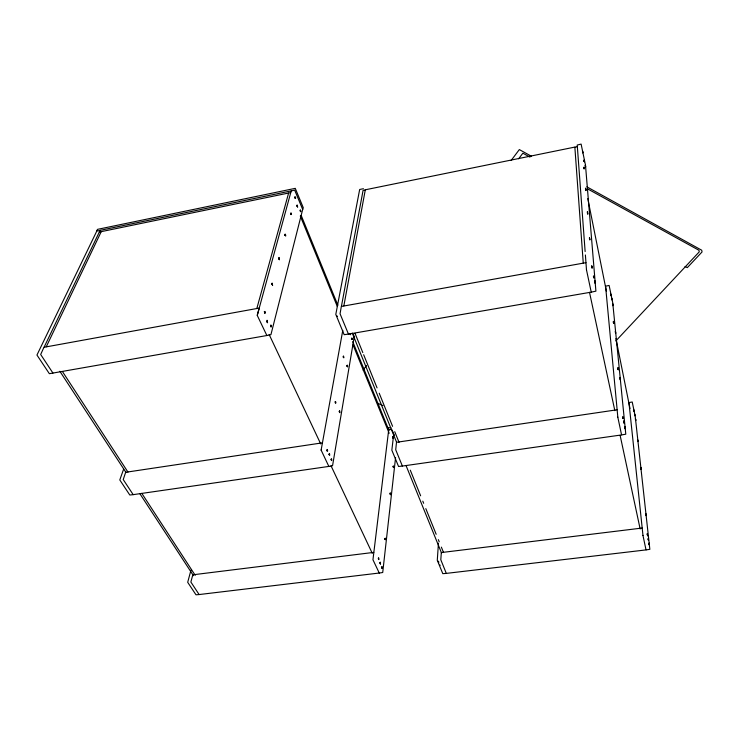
<?xml version="1.0" encoding="UTF-8"?>
<svg xmlns="http://www.w3.org/2000/svg" width="739" height="739" viewBox="0 0 739 739"><rect width="100%" height="100%" fill="white"/><g stroke="black" fill="none" stroke-linecap="round" stroke-linejoin="round"><path stroke-width="1.11" d="M613.739 323.497L613.388 321.317L613.416 322.232M613.435 322.075L613.555 322.934L613.398 322.112M612.613 304.135L612.954 305.641M612.973 305.632L612.862 304.69M610.83 295.129L610.774 294.75M278.815 258.41L279.213 259.177L278.972 257.421L279.407 259.814L278.705 258.447M266.918 321.345L267.241 322.158L267.093 320.264L267.555 322.786L266.788 321.419M648.537 540.505L648.205 538.315L648.445 539.581M647.613 535.738L647.281 533.549L647.355 534.842M390.164 493.597L390.368 494.271L390.247 492.821L390.515 494.77L390.201 493.957M381.814 567.358C382.303 564.735 382.433 571.071 381.74 567.136M380.114 562.85L380.326 563.663L380.28 562.111L380.493 564.19L380.031 562.739M593.445 276.432L593.565 277.282M438.449 543.119L437.285 560.301L442.8 573.658L446.144 573.409M646.135 514.917L645.877 514.233L645.988 515.028M351.792 338.49L351.94 339.164M347.145 365.787L347.219 366.285M339.386 411.429L339.46 411.946M395.587 457.478L382.719 572.503L379.412 573.03M393.702 434.144L391.846 450.19L398.561 466.475L402.21 466.087M438.578 561.27L438.596 561.936M585.473 166.802C584.798 162.257 586.221 169.231 585.38 166.395M583.976 168.658C583.274 164.058 584.761 172.141 583.828 167.476M584.207 161.499L584.115 160.631M381.823 567.247L381.887 567.857M321.123 450.116L342.785 330.342M385.056 538.676L385.259 539.47L385.065 539.036M343.847 305.909L365.306 189.794L574.85 147.079L583.247 263.01M378.433 558.388L378.488 558.998M341.418 306.343L363.089 190.357L365.232 189.923M585.953 262.668L341.335 306.454L340.06 313.779L348.457 334.102L591.228 292.145L586.452 269.689M190.985 570.111L187.697 582.304L195.983 594.793L198.976 594.572M259.223 308.135L257.237 315.387L266.871 335.524L49.365 373.694L36.95 355.043L96.818 231.03L100.107 230.513M257.274 315.248L291.203 190.958L294.639 190.08L302.676 209.442L270.936 334.638L267.065 335.488M256.849 308.431L288.626 193.027L290.713 192.593M322.444 442.837L125.667 472.286L123.228 479.565L133.186 494.65L328.846 466.42L321.068 449.986M123.653 469.08L119.792 479.944L129.796 495.019L133.149 494.659M642.182 528.043L441.322 552.56L440.804 559.765L446.31 573.39L646.025 549.908L642.948 535.378M96.698 231.002L97.483 229.367L295.267 188.353L303.276 207.705L302.796 209.349M46.261 346.785L101.234 231.649L288.626 193.027M99.34 231.991L100.135 230.337L291.175 190.893M259.103 308.108L43.952 347.293L40.673 354.489L52.931 373.066M44.164 347.062L99.312 232.037L101.178 231.76M511.185 160.409L519.332 149.574L531.424 156.252M363.108 370.147L366.516 365.509M518.612 158.802L522.87 153.204L529.918 157.084M574.988 147.163L577.335 146.682M438.79 562.739L438.319 561.344M615.818 340.965L699.251 251.87L698.928 250.262L587.256 188.694M373.786 552.384L192.805 574.813L190.874 582.046L199.124 594.553L379.319 573.021M348.263 334.139L344.162 334.675L335.802 314.408L359.671 189.48L363.422 188.713M591.449 292.108L595.902 291.157L585.491 165.148L581.113 144.087L577.224 145.056L585.131 251.546M387.458 428.084L390.866 427.567M617.111 409.776L396.492 442.301L395.716 449.765L402.385 466.06L621.573 434.929L617.795 417.092M329.021 466.401L332.55 465.755L354.24 336.614L353.381 334.49M621.776 434.901L625.785 434.19L612.714 302.657L609.121 285.43L605.583 286.187L617.832 417.23M646.209 549.89L649.849 549.317L635.217 416.343L632.224 401.988L628.963 402.589L642.976 535.489M377.647 403.226L382.904 405.591M685.044 266.567L687.325 267.62L702.05 251.953L701.708 250.216L586.84 186.828M391.827 429.313L388.705 429.784L372.955 559.756L379.255 573.048M59.868 371.283L126.046 472.535M139.902 493.744L193.47 575.709M62.603 371.8L127.976 472.119M141.805 493.347L195.235 575.339M343.432 357.26L343.423 356.429L343.376 357.38M285.208 235.436L285.217 234.549L285.115 235.501M297.207 206.384L297.207 205.553L297.623 207.188L297.133 204.943L297.115 206.43M269.135 334.481L320.708 443.917M331.026 465.801L372.28 553.345M633.785 410.173L633.85 410.912M617.924 368.253C617.85 365.74 618.414 371.375 617.961 368.281M301.216 215.483L337.871 305.272M352.715 341.612L388.936 430.329M300.302 216.019L337.326 306.537M353.011 344.873L389.176 433.266M392.252 430.347L394.33 435.483M352.263 333.049L396.483 441.996M406.016 465.496L441.571 553.086M355.034 333.354L362.803 352.586M363.662 354.729L377.047 387.864M379.209 393.203L392.585 426.338M394.746 431.687L399.06 442.375M410.284 470.161L420.639 495.814M422.8 501.153L423.659 503.296M425.821 508.635L436.176 534.288M438.338 539.636L439.206 541.77M441.359 547.119L443.52 552.458M272.063 284.552L272.128 283.73L272.589 285.522L272.146 283.074L271.915 284.478M335.395 402.746L335.321 402.349M285.162 235.307C286.538 238.374 285.005 231.39 285.032 235.196M612.622 304.099C612.945 306.685 612.613 301.965 612.649 304.422M300.311 210.984L300.256 210.707M337.363 316.56L337.178 315.959M350.092 333.963L350.304 333.658M351.856 338.97C353.03 341.316 351.459 335.414 351.847 339.192M392.658 437.599L392.695 436.943L392.612 437.617M649.322 543.978L649.138 543.008L649.211 544.412M648.519 540.495L648.279 539.609M647.604 535.738L647.309 534.574M331.266 459.787L331.229 459.51M329.206 454.568L329.169 454.291M326.952 450.55L326.915 450.263M594.96 282.538L594.978 282.224M339.423 411.817C340.448 414.838 339.543 408.482 339.386 411.549M378.46 558.887C379.403 561.64 378.516 555.285 378.377 558.813M300.283 210.846C301.53 214.125 300.228 207.326 300.2 210.874M295.083 197.729L295.36 198.237L295.055 197.59M635.577 420.011L635.448 418.634L635.466 419.493M347.182 366.156C348.198 369.066 347.228 362.886 347.164 366.027M343.358 357.029C344.457 359.921 343.321 353.787 343.339 356.9M589.593 239.205L589.463 238.438M350.055 333.834L350.48 334.73L350.526 333.548M613.712 323.433L613.462 322.509M393.259 466.854C394.109 469.385 393.305 463.806 393.194 466.743M392.631 437.497C393.444 440.028 392.705 434.68 392.603 437.266M611.689 299.443C611.495 297.771 612.012 301.179 611.846 299.332M440.074 565.474L439.964 564.966M591.865 267.472C591.172 261.976 592.89 271.407 591.828 267.324M587.514 213.331L587.385 211.687L587.653 212.86M637.785 440.398L637.822 440.869M589.51 292.311L614.839 410.653M620.141 435.447L640.159 528.995M634.709 415.383L634.644 414.939M584.216 161.25C583.524 157.25 584.992 163.993 584.115 161.093M587.773 198.606L606.386 291.166M615.92 338.582L629.988 408.565M589.565 239.057C590.406 242.484 589.26 235.196 589.482 238.577M624.926 427.983C625.748 431.308 624.437 423.465 624.898 427.844M622.82 417.341C623.43 421.424 622.644 414.182 622.792 417.664M582.581 152.142C582.203 148.059 583.459 155.569 582.554 151.994M615.458 332.495L615.375 331.164L615.522 332.448M640.889 468.692L641.119 469.431L640.805 467.399L640.999 468.369M633.729 410.21C634.256 413.101 633.729 408.344 633.739 410.321M634.662 415.281C635.254 417.535 634.164 411.928 634.81 415.3M329.086 454.439C330.388 457.866 329.252 450.864 329.178 454.43M339.367 411.946L339.284 411.383M331.146 459.658C332.421 463.039 331.34 456.148 331.238 459.649M594.95 282.058L594.821 281.513L595.274 283.453L594.849 280.792L595.061 282.649M591.856 267.001L591.727 266.437L591.957 267.573M593.537 277.116C594.544 280.866 592.983 272.7 593.639 277.282M351.782 338.933L351.709 338.416M347.136 366.258L347.062 365.722M381.823 567.94L381.749 567.404M587.597 213.386L587.413 212.721M587.459 213.026L587.81 214.236L587.487 212.721M623.808 421.923L623.725 420.851L624.095 423.262L623.707 421.516L623.892 422.625L623.771 422.071M589.556 238.614L589.685 239.279M393.24 466.734L393.425 467.168L393.231 466.614M615.43 332.356L615.707 333.335L615.605 332.338M585.482 166.561L585.288 165.665L585.353 166.247M649.193 544.292L649.452 545.179L649.175 543.655M620.058 378.571L620.326 379.818L619.975 377.537L620.215 378.719M635.595 419.346L635.743 420.565L635.485 419.613M611.8 299.055L611.615 298.159L611.652 299.175M610.793 294.695C611.365 298.094 610.59 291.923 610.71 294.639M637.914 440.453C638.311 443.908 637.665 438.162 637.775 440.509M646.089 514.64C645.461 511.757 646.57 517.762 645.997 514.824M648.38 539.803L648.232 539.341M617.989 368.715L618.303 369.879L618.192 368.779M625 427.992L624.815 427.114L624.88 427.696M622.912 417.96L622.746 417.378M635.632 419.595L635.706 420.085M641.036 468.637L640.852 467.944L640.852 468.452M585.39 254.983L586.489 269.874M385.047 538.907C385.444 536.08 385.693 542.371 384.973 538.555M294.926 196.925C295.194 200.842 296.45 196.482 294.926 196.925M290.75 213.451L291.083 214.365L290.75 213.451M291.48 214.292C290.445 216.213 290.676 210.07 291.48 214.292M270.585 325.289C270.991 329.89 272.285 323.987 270.585 325.289M270.742 325.677L271.111 326.62L270.742 325.677M264.377 311.525C264.774 316.172 266.123 310.269 264.377 311.525M264.534 311.932L264.913 312.883L264.534 311.932M335.247 401.693C335.266 405.425 336.735 401.554 335.247 401.693M327.599 450.919C326.342 452.619 327.155 446.707 327.599 450.919M585.916 190.542L585.491 188.103L585.888 190.579M585.694 189.941L585.547 188.787L585.658 189.905"/></g></svg>
